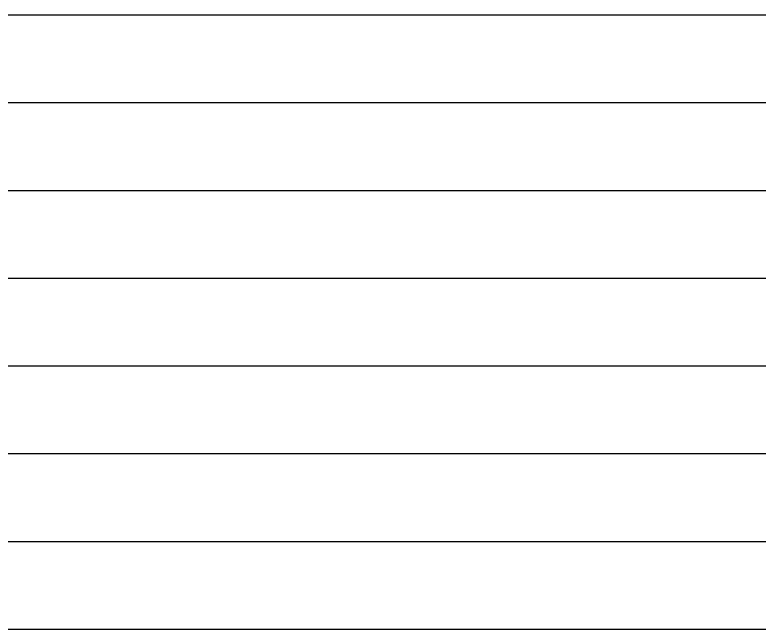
# Model space of a CAD drawing. Extents: x -0.28 to 5.55, y -0.74 to 2.72.
# Drawn here: x 3.3856 to 3.5212, y 1.52 to 1.632 of the extents above; entities that cross this region are included whole.
import ezdxf

# ---------------------------------------------------------------- set-up
doc = ezdxf.new("R2010")
doc.units = 0
doc.layers.add('1', color=22, linetype='CONTINUOUS')
doc.layers.add('16', color=175, linetype='CONTINUOUS')

msp = doc.modelspace()

# ---------------------------------------------------------------- linework, layer by layer
at = {"layer": '1'}
for p, q in [((3.263811, 1.632), (3.555681, 1.632)), ((3.263811, 1.616), (3.554386, 1.616)), ((3.263811, 1.6), (3.554386, 1.6)), ((3.263811, 1.584), (3.596133, 1.584)), ((3.263811, 1.568), (3.554386, 1.568)), ((3.263811, 1.552), (3.554386, 1.552)), ((3.258712, 1.536), (3.672405, 1.536)), ((0.62, 1.52), (4.879213, 1.52))]:
    msp.add_line(p, q, dxfattribs=at)
at = {"layer": '16'}
for p, q in [((0.62, 1.632), (4.879213, 1.632)), ((0.62, 1.616), (4.879213, 1.616)), ((0.62, 1.6), (4.879213, 1.6)), ((0.62, 1.584), (4.879213, 1.584)), ((0.62, 1.568), (4.879213, 1.568)), ((0.62, 1.552), (4.879213, 1.552)), ((0.62, 1.536), (4.879213, 1.536)), ((0.62, 1.52), (4.879213, 1.52))]:
    msp.add_line(p, q, dxfattribs=at)

doc.saveas('drawing.dxf')
